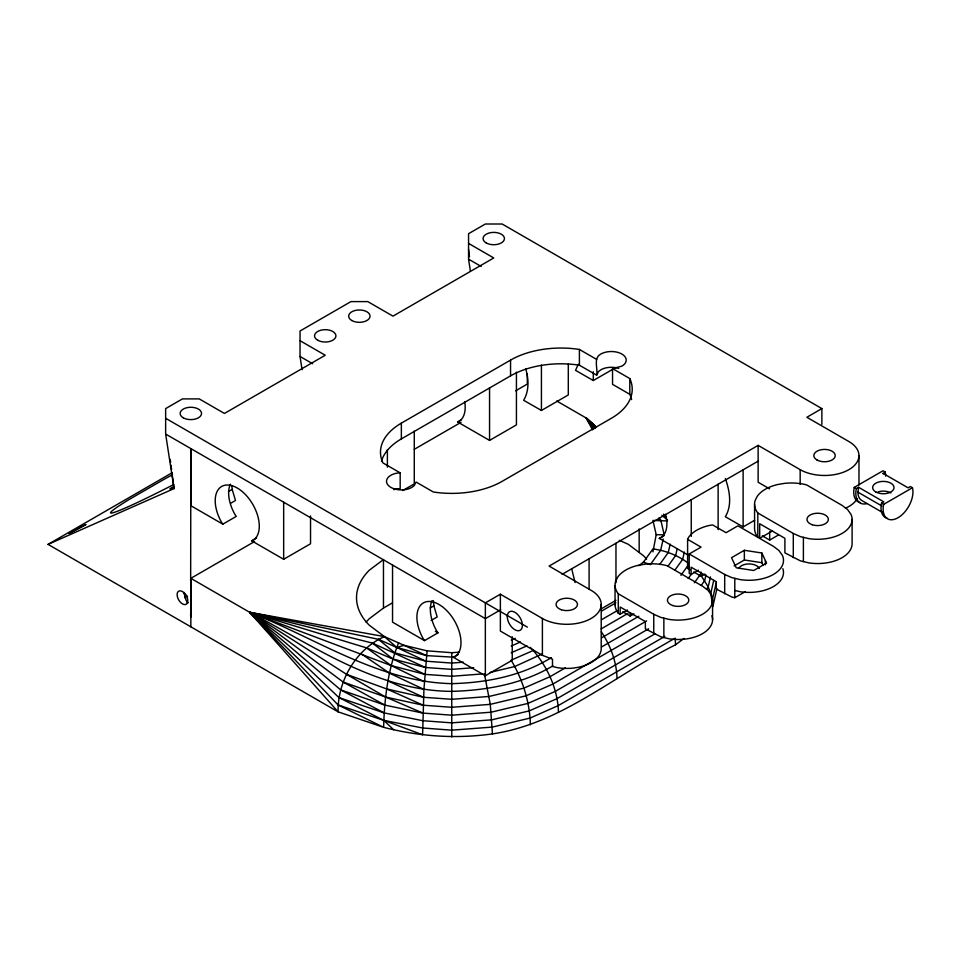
<?xml version="1.0" encoding="UTF-8"?>
<svg xmlns="http://www.w3.org/2000/svg" width="961" height="961" viewBox="0 0 961 961"><rect width="100%" height="100%" fill="white"/><g stroke="black" fill="none" stroke-linecap="round" stroke-linejoin="round"><path stroke-width="1.44" d="M527.301 373.637L527.301 384.076L515.613 390.827M398.575 642.885C387.908 669.601 384.412 698.743 383.631 727.333C419.152 736.486 456.079 739.045 492.452 733.904C561.32 723.765 614.98 674.85 675.559 644.783L683.932 638.476M366.105 622.187A95.235 54.981 0 0 1 369.276 618.728L383.463 608.061L383.463 559.566L369.276 570.233A95.235 54.981 0 0 0 369.276 625.215L384.412 636.602L404.137 645.348L427.104 650.837L423.933 689.397L422.6 734.781L383.763 720.366L338.032 704.93L249.644 612.277L190.843 578.33L190.843 626.824M190.662 581.129L190.843 448.607L190.843 505.702L222.82 524.165L236.262 516.405L235.097 514.712A31.184 18.007 60 0 1 230.316 484.2M883.099 512.802L861.681 500.441A18.115 10.463 -60 0 1 857.933 492.152L858.593 487.311L883.844 501.882L881.537 503.156A21.082 12.169 -60 0 0 887.387 518.339M338.032 704.93L383.631 727.333L338.104 711.837C337.455 681.085 355.99 649.204 384.412 636.602L396.677 647.414L425.951 661.192L451.754 663.066L463.262 662.189M381.433 461.292A71.27 41.155 0 0 1 401.362 438.901L510.555 375.859A71.27 41.155 0 0 1 579.399 365.204L596.661 375.174C598.114 368.459 592.961 358.081 600.853 354.032A14.847 8.577 0 0 1 621.851 354.032A14.847 8.577 0 0 1 621.851 366.165L612.541 368.58L612.541 384.34L629.803 394.31A71.27 41.155 0 0 1 631.617 399.584M596.661 375.174L598.487 371.571L600.853 369.793A14.847 8.577 0 0 1 618.776 368.435M667.39 520.934L652.939 520.454L656.195 534.688L652.939 551.854M663.21 539.049L660.651 550.269L650.345 564.636L643.426 562.173L638.705 565.729M670.165 544.178L668.279 552.479L659.739 564.383M677.217 548.683L675.655 555.506L668.039 566.137M684.328 552.058L682.682 559.302L675.127 569.825M705.975 574.99L704.713 580.552L701.206 585.429M710.479 576.936L708.209 586.907L706.515 589.261M716.906 588.709L712.81 606.667L710.756 593.454L713.723 580.42M712.293 600.084L716.305 582.522M578.282 364.243L575.531 370.333L593.297 380.532L615.052 367.967M690.058 569.849L687.608 568.431L687.608 539.349L688.641 537.295A36.854 21.274 0 0 1 709.05 525.511L712.594 524.922L726.06 532.694L737.916 525.835L773.413 546.328L778.878 550.449L782.326 555.242A34.452 19.893 0 0 1 740.138 579.603L731.826 577.621L724.69 574.462L689.205 553.968L689.205 573.369L691.091 574.462L698.467 570.197M687.608 568.431L688.641 566.389M643.426 562.173L652.939 548.911C665.613 550.569 677.865 555.398 688.112 563.038M680.917 575.339L688.376 564.948M688.184 578.558L691.656 573.729M694.383 582.786L700.317 574.51M173.22 486.71L169.917 488.957L173.064 487.659M384.412 636.602L249.644 612.277L338.104 711.837L48.05 544.382L172.103 472.752M228.514 491.503L232.19 489.389L231.757 485.437M230.604 503.324L235.493 500.501L232.19 489.389M393.938 489.666A14.847 8.577 0 0 1 397.518 488.813L400.172 488.608L400.172 472.848L382.91 462.89A71.27 41.155 0 0 1 401.362 423.14L510.555 360.099A71.27 41.155 0 0 1 579.399 349.444L596.661 359.414M310.535 515.949L310.535 543.77L283.663 559.29L251.674 540.827L256.563 538.004M516.429 372.183L516.429 424.894L489.557 440.414L457.58 421.951L461.244 419.837M254.557 541.548L190.903 578.294L190.843 617.118L190.554 614.259M414.275 449.328L461.052 422.323M402.755 490.53L414.275 483.888L414.275 431.177M525.727 369.036C528.838 379.187 529.223 390.887 523.661 400.281L541.427 410.467L568.299 394.959L568.299 364.207M383.463 608.061L392.532 602.823M430.216 607.953L433.879 605.838L433.315 600.565M431.081 620.482L437.183 616.95L433.879 605.838M821.871 424.354L821.871 408.593L806.856 417.266L848.887 441.531A34.452 19.893 0 0 1 848.887 469.653A34.452 19.893 0 0 1 800.165 469.653L758.133 445.387L549.091 566.077L591.123 590.342A34.452 19.893 0 0 1 591.123 618.476A34.452 19.893 0 0 1 542.4 618.476L500.369 594.21L485.353 602.871L485.353 675.739L512.237 660.219L512.237 636.795M392.544 565.044L392.544 622.151L424.522 640.615L437.964 632.855L436.799 631.149A31.184 18.007 60 0 1 432.018 600.649M500.717 609.767L485.353 618.632L165.64 434.048L165.64 408.593L182.446 398.899L199.239 398.899L224.442 413.446L325.238 355.246L300.036 340.699M562.077 574.342L758.481 460.956M485.353 675.739L453.376 657.276L458.265 654.453M688.689 555.386L659.27 538.4L664.159 535.577M689.205 553.968L701.062 547.121L687.608 539.349M600.613 609.202L615.965 600.325M725.351 478.53C729.651 490.663 732.342 505.054 725.351 516.73L743.117 526.916L754.637 520.273M601.682 611.016L615.881 602.823M541.932 654.093L514.772 666.526L490.158 672.4M601.658 619.653L617.238 610.643M615.28 602.03A36.854 21.274 0 0 0 618.271 613.178L620.157 614.271L627.545 610.007M551.398 657.588C521.607 675.991 486.386 682.778 451.754 683.643C378.562 682.142 315.773 637.9 249.644 612.277L338.873 697.542L383.763 720.366L422.636 727.994L451.754 730.18L492.308 727.093L530.1 718.059L558.113 705.674L673.877 638.837M601.19 628.878L627.977 613.394M772.512 530.916L759.695 538.316L759.695 523.769L784.897 538.316L784.897 552.863L800.429 560.876L808.742 562.87A34.452 19.893 0 0 0 852.107 543.65L852.107 519.408M622.8 611.797L630.14 616.037L633.888 613.863M744.355 550.293L731.549 557.68L736.234 567.783L753.736 570.498L766.542 563.098L761.857 552.995L744.355 550.293L744.355 559.987L734.108 565.909M860.095 502.579A21.082 12.169 -60 0 1 854.245 487.395L883.039 470.77L885.141 471.983A21.082 12.169 -60 0 1 885.646 476.139M693.722 571.963L701.062 576.216L704.809 574.053M854.245 487.395L856.335 488.608L858.593 487.311M883.111 473.785L885.141 471.983M762.325 535.842L769.677 540.082L778.422 535.025M552.887 665.865C522.436 684.004 486.783 690.382 451.754 691.367C376.844 690.959 313.334 645.684 249.644 612.277L378.43 639.305L396.677 647.414L426.528 655.618L454.721 657.252M601.634 637.768L638.813 616.277M565.452 667.787L550.004 676.7L523.901 688.136L489.101 696.461L451.754 699.296L423.537 697.278L386.766 688.965L346.669 674.394L249.644 612.277L372.412 643.077L425.399 667.487L451.754 669.373L473.713 667.703M601.526 646.981L646.597 620.938M648.615 628.794L552.971 684.004L526.172 695.764L490.278 704.353L451.754 707.284L423.212 705.218L385.673 697.061L343.245 682.106L249.644 612.277L366.501 647.858L392.941 659.018L424.87 674.358L451.754 676.268L482.89 673.901M655.15 633.743L555.338 691.355L527.985 703.392L491.215 712.185L451.754 715.188L422.948 713.086L384.784 705.086L340.638 689.878L249.644 612.277L391.259 665.589L424.378 681.709M881.537 503.156L883.639 504.369L912.445 487.744L910.343 486.53L908.133 487.864L882.895 473.28M664.868 636.386L557.068 698.623L529.295 710.864L491.9 719.813L451.754 722.864L422.756 720.714L384.148 712.906L338.873 697.542M691.091 574.462L691.091 567.182L716.293 581.729L716.293 589.009L731.826 597.021L734.793 597.718L745.147 591.748M48.05 544.382L174.049 488.608L171.947 472.548M511.252 640.086L515.216 638.332M511.264 646.02L520.466 641.972M511.24 652.747L526.964 645.852M558.461 712.389C557.885 689.602 547.926 667.679 533.283 650.489L511.132 660.183C522.712 679.679 529.859 702.095 530.364 724.834M457.58 421.951L458.733 421.591A31.184 18.007 60 0 0 464.716 401.746M251.674 540.827L252.839 540.466A31.184 18.007 60 0 0 252.839 504.465A31.184 18.007 60 0 0 221.667 486.458A31.184 18.007 60 0 0 221.667 522.46L222.82 524.165M659.27 538.4L660.435 538.04A31.184 18.007 60 0 0 665.565 514.303M453.376 657.276L454.541 656.916A31.184 18.007 60 0 0 454.541 620.914A31.184 18.007 60 0 0 423.357 602.907A31.184 18.007 60 0 0 423.357 638.909L424.522 640.615M396.677 647.414L404.137 645.348L426.528 655.618M400.172 472.848L397.518 473.052A14.847 8.577 0 0 0 388.496 485.617A14.847 8.577 0 0 0 411.861 487.395L414.215 485.617L416.053 482.026L433.315 491.984A71.27 41.155 0 0 0 502.159 481.329L611.352 418.287A71.27 41.155 0 0 0 629.803 378.55L612.541 368.58M427.104 650.837L451.754 652.711L459.01 652.159M656.195 534.688L664.171 534.845L660.868 520.321L659.03 517.991M744.355 559.987L761.857 562.702L763.046 565.248M734.793 590.45L740.138 591.724A34.452 19.893 0 0 0 782.831 568.636M425.399 667.487L392.941 659.018L372.412 643.077M424.87 674.358L391.259 665.589L366.501 647.858M425.951 661.192L394.779 652.831L378.43 639.305M422.948 713.086L385.673 697.061L346.669 674.394M757.809 512.982L793.293 533.475L800.429 536.634L808.742 538.616A34.452 19.893 0 0 0 850.929 514.255L847.482 509.462L842.016 505.342L806.519 484.861A36.854 21.274 0 0 0 784.765 483.335L777.653 484.524A36.854 21.274 0 0 0 757.244 496.32L755.178 500.417A36.854 21.274 0 0 0 757.809 512.982L757.809 537.235A36.854 21.274 0 0 1 754.577 528.934L754.577 504.681M619.28 540.31L628.302 544.298L643.426 555.686A95.235 54.981 0 0 1 646.609 559.146M618.271 593.79L653.756 614.271L660.892 617.43L669.204 619.425A34.452 19.893 0 0 0 711.392 595.063L707.957 590.27L702.479 586.15L666.994 565.657A36.854 21.274 0 0 0 645.239 564.143L638.128 565.332A36.854 21.274 0 0 0 617.707 577.117L615.641 581.225A36.854 21.274 0 0 0 618.271 593.79L618.271 613.178M620.157 614.271L620.157 607.004L645.36 621.551L645.36 628.818L660.892 636.831L669.204 638.825A34.452 19.893 0 0 0 711.909 615.725M500.369 594.21L500.369 631.065L542.4 655.33L552.503 659.198L552.503 666.478L557.848 667.751A34.452 19.893 0 0 0 601.214 648.543L601.214 604.409M386.766 688.965L423.212 705.218M388.076 680.965L423.537 697.278M423.933 689.397L389.565 673.217L360.843 653.528M340.638 689.878L384.148 712.906M343.245 682.106L384.784 705.086M435.381 631.377L437.964 632.855M821.871 408.593L502.159 224.009L485.353 224.009L468.56 233.703L468.56 259.17L470.373 270.966M468.56 243.409L493.762 257.956L392.965 316.145L367.763 301.598L350.957 301.598L300.036 331.004L300.036 356.459L302.078 369.733M468.56 259.17L481.161 266.437M857.933 492.152L881.874 505.966M769.593 488.861L758.133 482.242L758.133 445.387M556.755 401.013L586.15 417.987L596.144 426.996L586.15 417.987L592.577 429.867M300.036 356.459L312.637 363.738M165.64 418.287L527.385 627.137M658.549 518.568L660.868 520.321M661.877 515.3L667.559 520.093M596.036 427.032L586.15 417.987L593.49 429.219M595.94 427.164L586.15 417.987L594.27 428.558M383.763 720.366L393.65 729.735M595.832 427.249L586.15 417.987L595.015 428.077M595.772 427.453L586.15 417.987L592.12 424.702M595.544 427.633L586.15 417.987L595.424 427.681M530.268 647.366L533.283 650.489M663.546 514.135L666.117 517.595M701.194 575.723L708.209 586.907L710.756 593.454M186.638 601.454L187.972 602.931L185.953 600.048L184.068 592.432L185.329 598.319M601.346 631.845C610.499 645.672 616.698 661.877 617.01 678.586M571.735 568.852L575.05 582.534M484.38 673.793L490.278 704.353L492.452 733.904M165.64 434.048L174.049 488.608M468.56 249.464L469.509 256.767M170.229 459.406L170.614 462.325M170.986 465.244L171.563 469.629M675.151 638.104L675.559 644.783M858.978 455.586L858.978 485.077M803.396 537.343L803.396 561.584M800.165 469.653L800.165 484.392M793.293 533.475L793.293 557.716M769.677 531.769L769.677 540.082M765.412 560.647L765.412 564.804M761.857 552.995L761.857 562.702M743.117 469.821L743.117 526.916M734.793 578.33L734.793 597.718M724.69 574.462L724.69 593.85M718.131 484.248L718.131 529.631M712.569 600.205L712.569 619.605M701.062 572.059L701.062 576.216M691.247 499.768L691.247 536.37M663.859 618.139L663.859 637.539M653.756 614.271L653.756 633.671M639.161 528.958L639.161 552.479M630.14 613.262L630.14 616.037M629.803 378.55L629.803 394.31M615.965 543.229L615.965 582.762M615.04 585.489L615.04 604.877M593.297 371.739L593.297 380.532M589.093 558.749L589.093 589.489M579.399 349.444L579.399 365.204M542.4 618.476L542.4 655.33M541.427 365.084L541.427 410.467M510.555 360.099L510.555 375.859M489.557 387.703L489.557 440.414M451.754 652.711L451.754 736.991M401.362 423.14L401.362 438.901M387.391 449.616L387.391 467.19M283.663 502.183L283.663 559.29M173.725 484.524A95.031 4.793 -28 0 1 129.002 499.576L163.79 479.491A95.031 4.793 -28 0 1 172.343 474.782M187.611 597.009A7.544 3.916 64.6 0 1 186.614 595.315M857.152 498.831A34.452 19.893 0 0 1 845.5 508.225M738.721 568.492A10.691 6.174 0 0 1 749.051 563.915A10.691 6.174 0 0 1 759.37 568.492M912.445 487.744A21.082 12.169 -60 0 1 898.042 517.727A21.082 12.169 -60 0 1 883.639 504.369M866.882 503.612A21.082 12.169 -60 0 1 856.335 488.608M877.994 491.924A10.691 6.174 0 0 1 890.895 492.909M69.132 533.427L85.781 524.634L69.132 533.427M185.113 593.934L183.827 592.577A7.532 4.349 60 0 0 177.521 592.529A7.532 4.349 60 0 0 179.779 601.514L181.064 602.871A7.532 4.349 60 0 0 187.371 602.919A7.532 4.349 60 0 0 185.113 593.934M486.194 242.917A10.691 6.174 0 0 0 504.081 240.154A10.691 6.174 0 0 0 490.987 232.598A10.691 6.174 0 0 0 486.194 242.917M351.798 320.518A10.691 6.174 0 0 0 369.685 317.743A10.691 6.174 0 0 0 356.591 310.187A10.691 6.174 0 0 0 351.798 320.518M317.683 340.218A10.691 6.174 0 0 0 335.569 337.443A10.691 6.174 0 0 0 322.476 329.887A10.691 6.174 0 0 0 317.683 340.218M507.3 616.638A10.691 6.174 60 0 0 518.64 630.74A10.691 6.174 60 0 0 518.64 615.629A10.691 6.174 60 0 0 507.3 616.638M183.287 417.807A10.691 6.174 0 0 0 201.173 415.044A10.691 6.174 0 0 0 188.08 407.476A10.691 6.174 0 0 0 183.287 417.807M561.416 609.755A10.691 6.174 0 0 0 577.453 604.409A10.691 6.174 0 0 0 561.416 599.063A10.691 6.174 0 0 0 561.416 609.755M816.97 459.959A10.691 6.174 0 0 0 834.857 457.184A10.691 6.174 0 0 0 821.763 449.628A10.691 6.174 0 0 0 816.97 459.959M812.309 524.754A10.691 6.174 0 0 0 828.346 519.408A10.691 6.174 0 0 0 812.309 514.063A10.691 6.174 0 0 0 812.309 524.754M672.772 605.55A10.691 6.174 0 0 0 688.809 600.205A10.691 6.174 0 0 0 672.772 594.859A10.691 6.174 0 0 0 672.772 605.55M875.783 491.936A10.691 6.174 0 0 0 893.67 489.173A10.691 6.174 0 0 0 880.576 481.605A10.691 6.174 0 0 0 875.783 491.936"/></g></svg>
